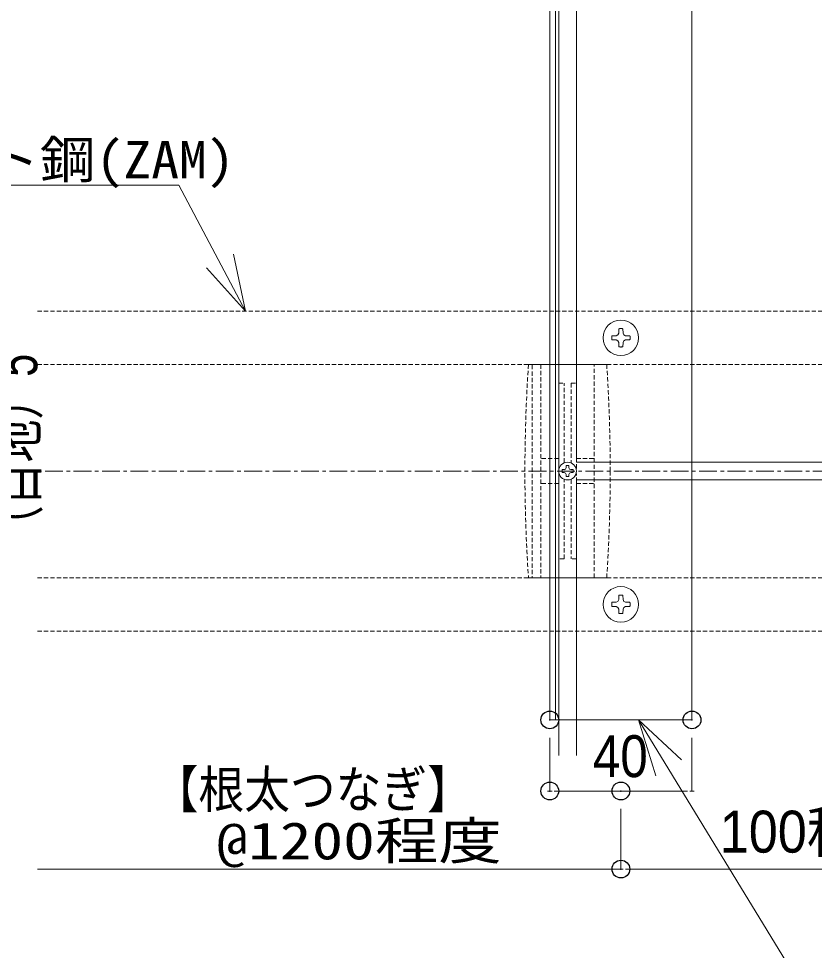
# Model space of a CAD drawing. Units: millimetres, scale not verified. Extents: x -4131 to 4169, y -981 to 998.
# Drawn here: x -3788.7 to -3564.8, y -291.5 to -29.3 of the extents above; entities that cross this region are included whole.
import ezdxf
from ezdxf.enums import TextEntityAlignment as Align

# ---------------------------------------------------------------- set-up
doc = ezdxf.new("R2010")
doc.units = ezdxf.units.MM
doc.header["$LTSCALE"] = 10
doc.header["$PDMODE"] = 32
doc.header["$PDSIZE"] = 5
doc.linetypes.add('CHAIN1', pattern=[8, 5, -1, 1, -1])
doc.linetypes.add('DASHED1', pattern=[1.8, 1.2, -0.6])
for name, color, linetype, lineweight in [('0-1_デッキ', 7, 'Continuous', 9), ('0-2_文字', 4, 'Continuous', 9), ('0-3_寸法', 7, 'Continuous', 9), ('0-5_ビス', 2, 'Continuous', 9), ('0-6_0', 7, 'Continuous', 9), ('0-9_根太', 4, 'Continuous', 9), ('0-A_WQCS', 4, 'Continuous', 9)]:
    doc.layers.add(name, color=color, linetype=linetype, lineweight=lineweight)
doc.layers.add('0-7_DEFPOINTS', color=7, linetype='Continuous')
doc.styles.add('ＭＳ ゴシック', font='')
doc.styles.add('ＭＳ Ｐゴシック', font='')
doc.styles.get('ＭＳ ゴシック').set_extended_font_data('MS Gothic')
doc.styles.get('ＭＳ Ｐゴシック').set_extended_font_data('MS PGothic')

# ---------------------------------------------------------------- blocks, each defined once
blk = doc.blocks.new('グループ-74-1')
at = {"layer": '0-9_根太', "linetype": 'DASHED1'}
for p, q in [((-37009.7, 1799.7), (-31688.6, 1799.7)), ((-37009.7, 1649.7), (-31688.6, 1649.7)), ((-37009.7, 1049.7), (-31688.6, 1049.7)), ((-37009.7, 899.7), (-31688.6, 899.7))]:
    blk.add_line(p, q, dxfattribs=at)
at = {"layer": '0-9_根太', "linetype": 'CHAIN1'}
blk.add_line((-39948.3, 1349.7), (-31448.3, 1349.7), dxfattribs=at)
blk = doc.blocks.new('グループ-85-1')
at = {"layer": '0-5_ビス'}
for p, q in [((-35374.5, 988.1), (-35374.3, 1000)), ((-35382, 980.6), (-35376.9, 983)), ((-35374.5, 988.1), (-35376.9, 983)), ((-35362.6, 988.1), (-35360.2, 983)), ((-35355.2, 980.6), (-35360.2, 983)), ((-35355.2, 980.6), (-35343.2, 980.5)), ((-35382, 968.7), (-35393.9, 968.9)), ((-35382, 968.7), (-35376.9, 966.4)), ((-35374.5, 961.3), (-35376.9, 966.4)), ((-35362.6, 961.3), (-35362.8, 949.4)), ((-35362.6, 961.3), (-35360.2, 966.4)), ((-35355.2, 968.7), (-35360.2, 966.4))]:
    blk.add_line(p, q, dxfattribs=at)
for points in [[(-35362.6, 988.1), (-35362.8, 1000), (-35363.2, 1000.1), (-35363.5, 1000.2), (-35363.9, 1000.2), (-35364.3, 1000.3), (-35364.7, 1000.4), (-35365.1, 1000.4), (-35365.5, 1000.5), (-35365.9, 1000.5), (-35366.2, 1000.5), (-35366.6, 1000.6), (-35367, 1000.6), (-35367.4, 1000.6), (-35367.8, 1000.6), (-35368.2, 1000.6), (-35368.6, 1000.6), (-35368.9, 1000.6), (-35369.3, 1000.6), (-35369.7, 1000.6), (-35370.1, 1000.6), (-35370.5, 1000.6), (-35370.9, 1000.5), (-35371.3, 1000.5), (-35371.6, 1000.5), (-35372, 1000.4), (-35372.4, 1000.4), (-35372.8, 1000.3), (-35373.2, 1000.2), (-35373.6, 1000.2), (-35374, 1000.1), (-35374.3, 1000)], [(-35382, 980.6), (-35393.9, 980.5), (-35394, 980.1), (-35394, 979.7), (-35394.1, 979.3), (-35394.2, 978.9), (-35394.2, 978.5), (-35394.3, 978.1), (-35394.3, 977.8), (-35394.4, 977.4), (-35394.4, 977), (-35394.5, 976.6), (-35394.5, 976.2), (-35394.5, 975.8), (-35394.5, 975.4), (-35394.5, 975.1), (-35394.5, 974.7), (-35394.5, 974.3), (-35394.5, 973.9), (-35394.5, 973.5), (-35394.5, 973.1), (-35394.5, 972.7), (-35394.4, 972.4), (-35394.4, 972), (-35394.3, 971.6), (-35394.3, 971.2), (-35394.2, 970.8), (-35394.2, 970.4), (-35394.1, 970), (-35394, 969.7), (-35394, 969.3), (-35393.9, 968.9)], [(-35355.2, 968.7), (-35343.2, 968.9), (-35343.2, 969.3), (-35343.1, 969.7), (-35343, 970), (-35342.9, 970.4), (-35342.9, 970.8), (-35342.8, 971.2), (-35342.8, 971.6), (-35342.7, 972), (-35342.7, 972.4), (-35342.7, 972.7), (-35342.6, 973.1), (-35342.6, 973.5), (-35342.6, 973.9), (-35342.6, 974.3), (-35342.6, 974.7), (-35342.6, 975.1), (-35342.6, 975.4), (-35342.6, 975.8), (-35342.6, 976.2), (-35342.7, 976.6), (-35342.7, 977), (-35342.7, 977.4), (-35342.8, 977.8), (-35342.8, 978.1), (-35342.9, 978.5), (-35342.9, 978.9), (-35343, 979.3), (-35343.1, 979.7), (-35343.2, 980.1), (-35343.2, 980.5)], [(-35374.5, 961.3), (-35374.3, 949.4), (-35374, 949.3), (-35373.6, 949.2), (-35373.2, 949.1), (-35372.8, 949.1), (-35372.4, 949), (-35372, 948.9), (-35371.6, 948.9), (-35371.3, 948.8), (-35370.9, 948.8), (-35370.5, 948.8), (-35370.1, 948.8), (-35369.7, 948.7), (-35369.3, 948.7), (-35368.9, 948.7), (-35368.6, 948.7), (-35368.2, 948.7), (-35367.8, 948.7), (-35367.4, 948.7), (-35367, 948.8), (-35366.6, 948.8), (-35366.2, 948.8), (-35365.9, 948.8), (-35365.5, 948.9), (-35365.1, 948.9), (-35364.7, 949), (-35364.3, 949.1), (-35363.9, 949.1), (-35363.5, 949.2), (-35363.2, 949.3), (-35362.8, 949.4)]]:
    blk.add_lwpolyline(points, dxfattribs=at)
blk.add_circle((-35368.6, 974.7), 50, dxfattribs=at)
blk = doc.blocks.new('グループ-86-1')
at = {"layer": '0-5_ビス'}
for p, q in [((-35382, 1730.6), (-35393.9, 1730.5)), ((-35382, 1730.6), (-35376.9, 1733)), ((-35374.5, 1738.1), (-35376.9, 1733)), ((-35362.6, 1738.1), (-35362.8, 1750)), ((-35362.6, 1738.1), (-35360.2, 1733)), ((-35355.2, 1730.6), (-35360.2, 1733)), ((-35382, 1718.7), (-35376.9, 1716.4)), ((-35374.5, 1711.3), (-35376.9, 1716.4)), ((-35374.5, 1711.3), (-35374.3, 1699.4)), ((-35362.6, 1711.3), (-35360.2, 1716.4)), ((-35355.2, 1718.7), (-35360.2, 1716.4)), ((-35355.2, 1718.7), (-35343.2, 1718.9))]:
    blk.add_line(p, q, dxfattribs=at)
for points in [[(-35382, 1718.7), (-35393.9, 1718.9), (-35394, 1719.3), (-35394, 1719.7), (-35394.1, 1720), (-35394.2, 1720.4), (-35394.2, 1720.8), (-35394.3, 1721.2), (-35394.3, 1721.6), (-35394.4, 1722), (-35394.4, 1722.4), (-35394.5, 1722.7), (-35394.5, 1723.1), (-35394.5, 1723.5), (-35394.5, 1723.9), (-35394.5, 1724.3), (-35394.5, 1724.7), (-35394.5, 1725.1), (-35394.5, 1725.4), (-35394.5, 1725.8), (-35394.5, 1726.2), (-35394.5, 1726.6), (-35394.4, 1727), (-35394.4, 1727.4), (-35394.3, 1727.8), (-35394.3, 1728.1), (-35394.2, 1728.5), (-35394.2, 1728.9), (-35394.1, 1729.3), (-35394, 1729.7), (-35394, 1730.1), (-35393.9, 1730.5)], [(-35374.5, 1738.1), (-35374.3, 1750), (-35374, 1750.1), (-35373.6, 1750.2), (-35373.2, 1750.2), (-35372.8, 1750.3), (-35372.4, 1750.4), (-35372, 1750.4), (-35371.6, 1750.5), (-35371.3, 1750.5), (-35370.9, 1750.5), (-35370.5, 1750.6), (-35370.1, 1750.6), (-35369.7, 1750.6), (-35369.3, 1750.6), (-35368.9, 1750.6), (-35368.6, 1750.6), (-35368.2, 1750.6), (-35367.8, 1750.6), (-35367.4, 1750.6), (-35367, 1750.6), (-35366.6, 1750.6), (-35366.2, 1750.5), (-35365.9, 1750.5), (-35365.5, 1750.5), (-35365.1, 1750.4), (-35364.7, 1750.4), (-35364.3, 1750.3), (-35363.9, 1750.2), (-35363.5, 1750.2), (-35363.2, 1750.1), (-35362.8, 1750)], [(-35355.2, 1730.6), (-35343.2, 1730.5), (-35343.2, 1730.1), (-35343.1, 1729.7), (-35343, 1729.3), (-35342.9, 1728.9), (-35342.9, 1728.5), (-35342.8, 1728.1), (-35342.8, 1727.8), (-35342.7, 1727.4), (-35342.7, 1727), (-35342.7, 1726.6), (-35342.6, 1726.2), (-35342.6, 1725.8), (-35342.6, 1725.4), (-35342.6, 1725.1), (-35342.6, 1724.7), (-35342.6, 1724.3), (-35342.6, 1723.9), (-35342.6, 1723.5), (-35342.6, 1723.1), (-35342.7, 1722.7), (-35342.7, 1722.4), (-35342.7, 1722), (-35342.8, 1721.6), (-35342.8, 1721.2), (-35342.9, 1720.8), (-35342.9, 1720.4), (-35343, 1720), (-35343.1, 1719.7), (-35343.2, 1719.3), (-35343.2, 1718.9)], [(-35362.6, 1711.3), (-35362.8, 1699.4), (-35363.2, 1699.3), (-35363.5, 1699.2), (-35363.9, 1699.1), (-35364.3, 1699.1), (-35364.7, 1699), (-35365.1, 1698.9), (-35365.5, 1698.9), (-35365.9, 1698.8), (-35366.2, 1698.8), (-35366.6, 1698.8), (-35367, 1698.8), (-35367.4, 1698.7), (-35367.8, 1698.7), (-35368.2, 1698.7), (-35368.6, 1698.7), (-35368.9, 1698.7), (-35369.3, 1698.7), (-35369.7, 1698.7), (-35370.1, 1698.8), (-35370.5, 1698.8), (-35370.9, 1698.8), (-35371.3, 1698.8), (-35371.6, 1698.9), (-35372, 1698.9), (-35372.4, 1699), (-35372.8, 1699.1), (-35373.2, 1699.1), (-35373.6, 1699.2), (-35374, 1699.3), (-35374.3, 1699.4)]]:
    blk.add_lwpolyline(points, dxfattribs=at)
blk.add_circle((-35368.6, 1724.7), 50, dxfattribs=at)
blk = doc.blocks.new('シンボル-23')
at = {"layer": '0-2_文字', "style": 'ＭＳ ゴシック', "width": 1.1}
blk.add_text('根太:アイハット鋼(ZAM)', height=104.5, dxfattribs=at).set_placement((-599.7, -91.6), align=Align.BOTTOM_LEFT)
blk = doc.blocks.new('_DOT')
at = {"layer": '0-6_0'}
for p, q in [((-5, 0), (-10, 0)), ((-2.5, 0), (2.5, 0))]:
    blk.add_line(p, q, dxfattribs=at)
blk = doc.blocks.new('グループ-101-1')
at = {"layer": '0-A_WQCS'}
blk.add_line((4, -9.8), (4, -15.6), dxfattribs=at)
for points in [[(-9.8, -4), (-15.6, -4), (-15.6, 4), (-9.8, 4)], [(-4, 9.8), (-4, 15.6), (4, 15.6), (4, 9.8)], [(9.8, 4), (15.6, 4), (15.6, -4), (9.8, -4)], [(4, -15.6), (-4, -15.6), (-4, -9.8)]]:
    blk.add_lwpolyline(points, dxfattribs=at)
blk.add_circle((0, 0), 25, dxfattribs=at)
for centre, start, end in [((-9.8, 9.8), 270, 0), ((9.8, 9.8), 180, 270), ((-9.8, -9.8), 0, 90), ((9.8, -9.8), 90, 180)]:
    blk.add_arc(centre, 5.81, start, end, dxfattribs=at)
blk = doc.blocks.new('グループ-102-1')
at = {"layer": '0-A_WQCS'}
blk.add_blockref('グループ-101-1', (0, 0), dxfattribs=at)
blk = doc.blocks.new('グループ-103-1')
at = {"layer": '0-A_WQCS', "linetype": 'DASHED1'}
for p, q in [((110, 300), (-110, 300)), ((-100, 298.3), (-100, -298.3)), ((-74.9, 300), (-74.9, -300)), ((-24.9, 300), (-24.9, 7.4)), ((24.9, 7.4), (24.9, 300)), ((74.9, -300), (74.9, 300)), ((-24.9, 247.1), (-10, 247.1)), ((-10, 24), (-10, 247.1)), ((10, 247.1), (10, 24)), ((10, 247.1), (24.9, 247.1)), ((-24.9, 35), (-74.9, 35)), ((24.9, 35), (74.9, 35)), ((-24.9, -7.4), (-24.9, -300)), ((-10, -247.1), (-10, -24)), ((10, -24), (10, -247.1)), ((24.9, -300), (24.9, -7.4)), ((-24.9, -35), (-74.9, -35)), ((24.9, -35), (74.9, -35)), ((-10, -247.1), (-24.9, -247.1)), ((24.9, -247.1), (10, -247.1)), ((110, -300), (-110, -300))]:
    blk.add_line(p, q, dxfattribs=at)
at = {"layer": '0-A_WQCS'}
for p, q in [((-24.9, 300), (25.1, 300)), ((25.1, -300), (-24.9, -300))]:
    blk.add_line(p, q, dxfattribs=at)
at = {"layer": '0-A_WQCS', "linetype": 'DASHED1'}
for centre, start, end in [((4385, 0), 176.1817, 183.8183), ((-4385, 0), 0, 3.8183), ((-4385, 0), 356.1817, 0)]:
    blk.add_arc(centre, 4505, start, end, dxfattribs=at)
at = {"layer": '0-A_WQCS'}
blk.add_blockref('グループ-102-1', (0, 0), dxfattribs=at)
blk = doc.blocks.new('グループ-104-1')
at = {"layer": '0-A_WQCS'}
blk.add_blockref('グループ-103-1', (0, 0), dxfattribs=at)
blk = doc.blocks.new('WQCS2016平')
at = {"layer": '0-A_WQCS'}
blk.add_blockref('グループ-104-1', (0, 0), dxfattribs=at)

msp = doc.modelspace()

# ---------------------------------------------------------------- linework, layer by layer
at = {"layer": '0-1_デッキ'}
for p, q in [((-3636.71, -236.63), (-3636.71, 328.37)), ((-3631.71, -154.13), (-3631.71, 328.37)), ((-3631.71, -154.13), (-3411.71, -154.13)), ((-3411.71, -159.13), (-3631.71, -159.13)), ((-3631.71, -236.63), (-3631.71, -159.16))]:
    msp.add_line(p, q, dxfattribs=at)
at = {"layer": '0-1_デッキ', "color": 2}
for points in [[(-3639.21, 323.37), (-3599.21, 323.37), (-3599.21, -226.63), (-3639.21, -226.63)], [(-3639.21, 323.37), (-3637.61, 323.37), (-3637.61, -226.63), (-3639.21, -226.63)]]:
    msp.add_lwpolyline(points, close=True, dxfattribs=at)
at = {"layer": '0-2_文字'}
for q in [(-3900.39, -76.21), (-3724.8, -111.63)]:
    msp.add_line((-3743.57, -76.21), q, dxfattribs=at)
for points in [[(-3728.22, -95.56), (-3724.8, -111.63), (-3735.8, -99.42)], [(-3324.28, -331.19), (-3550.35, -331.19), (-3614.21, -226.63)], [(-3609.4, -242.35), (-3614.21, -226.63), (-3602.19, -237.84)]]:
    msp.add_lwpolyline(points, dxfattribs=at)
at = {"layer": '0-3_寸法'}
for p, q in [((-3639.21, -231.63), (-3639.21, -246.63)), ((-3599.21, -231.63), (-3599.21, -246.63)), ((-3601.71, -246.63), (-3636.7, -246.63)), ((-3619.2, -251.63), (-3619.2, -268.6)), ((-3524.2, -268.6), (-3616.7, -268.6))]:
    msp.add_line(p, q, dxfattribs=at)
at = {"layer": '0-3_寸法', "color": 4}
msp.add_lwpolyline([(-3619.2, -251.63), (-3619.2, -268.6), (-3783.31, -268.6)], dxfattribs=at)
at = {"layer": '0-7_DEFPOINTS'}
for p in [(-3639.21, -226.63), (-3599.21, -226.63), (-3639.21, -246.63), (-3619.2, -246.63), (-3619.2, -268.6)]:
    msp.add_point(p, dxfattribs=at)

# ---------------------------------------------------------------- block references
at = {"layer": '0-2_文字', "xscale": 0.1, "yscale": 0.1}
msp.add_blockref('シンボル-23', (-3840.27, -68.22), dxfattribs=at)
at = {"layer": '0-3_寸法', "xscale": 0.2503723, "yscale": 0.2503723, "rotation": 180}
for p in [(-3639.21, -246.63), (-3619.2, -268.6)]:
    msp.add_blockref('_DOT', p, dxfattribs=at)
at = {"layer": '0-3_寸法', "xscale": 0.2503723, "yscale": 0.2503723}
msp.add_blockref('_DOT', (-3599.21, -246.63), dxfattribs=at)
at = {"layer": '0-5_ビス', "xscale": 0.1, "yscale": 0.1}
for name in ['グループ-86-1', 'グループ-85-1']:
    msp.add_blockref(name, (-82.35, -291.6), dxfattribs=at)
at = {"layer": '0-9_根太', "xscale": 0.1, "yscale": 0.1}
msp.add_blockref('グループ-74-1', (-82.35, -291.6), dxfattribs=at)
at = {"layer": '0-A_WQCS', "xscale": 0.1, "yscale": 0.1}
msp.add_blockref('WQCS2016平', (-3634.21, -156.63), dxfattribs=at)

# ---------------------------------------------------------------- texts
at = {"layer": '0-3_寸法', "style": 'ＭＳ Ｐゴシック', "width": 0.75}
msp.add_text('（目地）5', height=11.78, rotation=90, dxfattribs=at).set_placement((-3779.88, -178.29), align=Align.BOTTOM_LEFT)
at = {"layer": '0-3_寸法', "style": 'ＭＳ Ｐゴシック'}
for s, width, p in [('40', 0.9, (-3627.1, -246.27)), ('100程度', 0.95, (-3591.38, -267.5))]:
    msp.add_text(s, height=11.8, dxfattribs=dict(at, width=width)).set_placement(p, align=Align.BOTTOM_LEFT)
at = {"layer": '0-3_寸法', "color": 4, "style": 'ＭＳ ゴシック'}
for s, width, p in [('【根太つなぎ】', 0.9, (-3750.92, -254.52)), ('@1200程度', 1.25, (-3732.99, -269.02))]:
    msp.add_text(s, height=10.48, dxfattribs=dict(at, width=width)).set_placement(p, align=Align.BOTTOM_LEFT)

doc.saveas('drawing.dxf')
